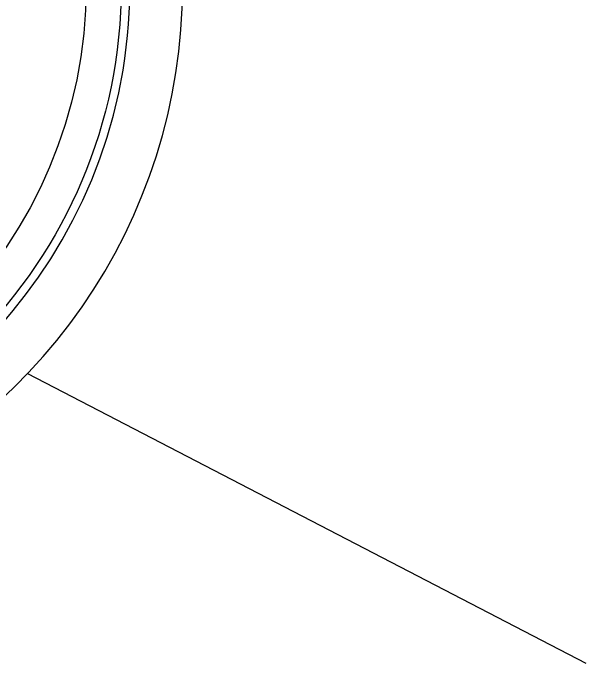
# Model space of a CAD drawing. Header units: inches. Extents: x -1293886 to -986005, y -15154 to 203628.
# Drawn here: x -1251649.4 to -1251333.1, y 84657.5 to 85016.3 of the extents above; entities that cross this region are included whole.
import ezdxf

# ---------------------------------------------------------------- set-up
doc = ezdxf.new("R2010")
doc.units = ezdxf.units.IN
doc.header["$LTSCALE"] = 100
doc.header["$MEASUREMENT"] = 0
doc.layers.add('W_DIM', color=4, linetype='Continuous')
doc.styles.get("Standard").update_dxf_attribs({"font": 'txt.shx', "bigfont": 'bzhz.shx'})
doc.dimstyles.get("Standard").update_dxf_attribs({"dimtxt": 0.18, "dimasz": 0.18, "dimexe": 0.18, "dimexo": 0.0625, "dimgap": 0.09, "dimtad": 0, "dimtih": 1, "dimtoh": 1, "dimdec": 4, "dimzin": 0, "dimdsep": 46, "dimtxsty": 'Standard', "dimcen": 0.09, "dimadec": 0, "dimazin": 0, "dimtfac": 1, "dimtdec": 4, "dimtofl": 0, "dimtmove": 0, "dimatfit": 3, "dimfxl": 0, "dimtolj": 1, "dimtzin": 0, "dimarcsym": 0})

# ---------------------------------------------------------------- blocks, each defined once
blk = doc.blocks.new('1111')
at = {"layer": 'W_DIM', "color": 7}
for radius in [275.93, 256.57]:
    blk.add_circle((-2291351.26, 1709531.84), radius, dxfattribs=at)
for radius, start, end in [(309.82, 290.3175, 69.6825), (280.77, 109, 71)]:
    blk.add_arc((-2291351.26, 1709531.84), radius, start, end, dxfattribs=at)
blk.add_leader([(-2291127.08, 1709317.99), (-2290818.72, 1709158.24)], dimstyle='Standard', override={"dimgap": 20, "dimtad": 0}, dxfattribs=at)

msp = doc.modelspace()

# ---------------------------------------------------------------- block references
at = {"layer": 'W_DIM'}
msp.add_blockref('1111', (1039485.65, -1624500.72), dxfattribs=at)

doc.saveas('drawing.dxf')
